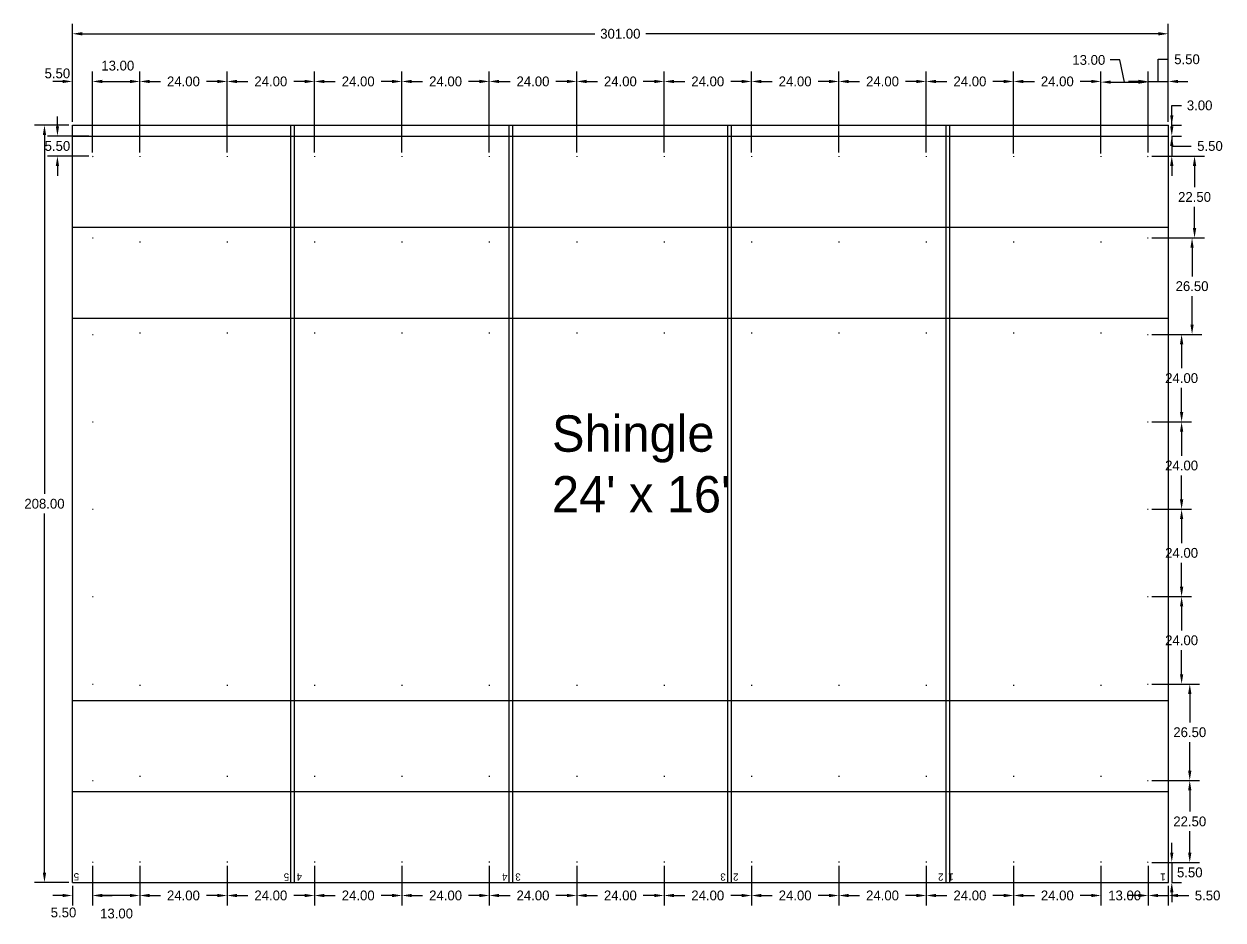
# Model space of a CAD drawing. Header units: millimetres. Extents: x 0 to 3072, y 0 to 988.
# Drawn here: x 181.2 to 510.5, y 741.5 to 987.6 of the extents above; entities that cross this region are included whole.
import ezdxf

# ---------------------------------------------------------------- set-up
doc = ezdxf.new("R2010")
doc.units = ezdxf.units.MM
for name, color, linetype in [('CUTME', 1, 'Continuous'), ('dim', 7, 'Continuous'), ('PEN1', 5, 'Continuous'), ('PEN2', 95, 'Continuous'), ('PENME', 3, 'Continuous'), ('TEXT', 7, 'Continuous')]:
    doc.layers.add(name, color=color, linetype=linetype)
doc.dimstyles.get("Standard").update_dxf_attribs({"dimtxt": 0.18, "dimasz": 0.18, "dimexe": 0.18, "dimexo": 0.0625, "dimgap": 0.09, "dimtad": 0, "dimtih": 1, "dimtoh": 1, "dimdec": 4, "dimzin": 0, "dimdsep": 46, "dimtxsty": 'Standard', "dimcen": 0.09, "dimadec": 0, "dimazin": 0, "dimtfac": 1, "dimtdec": 4, "dimtofl": 0, "dimtmove": 0, "dimatfit": 3, "dimfxl": 0, "dimtolj": 1, "dimtzin": 0, "dimarcsym": 0})

# ---------------------------------------------------------------- blocks, each defined once
blk = doc.blocks.new('*D664')
at = {"layer": 'Defpoints', "color": 0}
for p in [(194.51, 959.82), (186.85, 751.82), (194.51, 751.82)]:
    blk.add_point(p, dxfattribs=at)
at = {"layer": 'dim', "color": 0, "lineweight": -2}
for p, q in [((193.58, 959.82), (184.15, 959.82)), ((186.85, 957.12), (186.85, 858.52)), ((186.85, 754.52), (186.85, 853.12)), ((193.58, 751.82), (184.15, 751.82))]:
    blk.add_line(p, q, dxfattribs=at)
at = {"layer": 'dim', "color": 0}
for points in [[(186.4, 957.12), (187.3, 957.12), (186.85, 959.82)], [(186.4, 754.52), (187.3, 754.52), (186.85, 751.82)]]:
    blk.add_solid(points, dxfattribs=at)
at = {"layer": 'dim', "color": 0, "insert": (186.85, 855.82), "char_height": 2.7, "attachment_point": 5}
blk.add_mtext('\\A1;208.00', dxfattribs=at)
blk = doc.blocks.new('*D665')
at = {"layer": 'Defpoints', "color": 0}
for p in [(200.01, 757.32), (194.51, 751.82), (194.51, 748.24)]:
    blk.add_point(p, dxfattribs=at)
at = {"layer": 'dim', "color": 0, "lineweight": -2}
for p, q in [((200.01, 756.38), (200.01, 745.54)), ((194.51, 750.88), (194.51, 745.54)), ((191.81, 748.24), (189.11, 748.24)), ((202.71, 748.24), (205.41, 748.24))]:
    blk.add_line(p, q, dxfattribs=at)
at = {"layer": 'dim', "color": 0}
for points in [[(191.81, 748.69), (191.81, 747.79), (194.51, 748.24)], [(202.71, 748.69), (202.71, 747.79), (200.01, 748.24)]]:
    blk.add_solid(points, dxfattribs=at)
at = {"layer": 'dim', "color": 0, "insert": (192.08, 743.57), "char_height": 2.7, "attachment_point": 5}
blk.add_mtext('\\A1;5.50', dxfattribs=at)
blk = doc.blocks.new('*D666')
at = {"layer": 'Defpoints', "color": 0}
for p in [(200.01, 757.32), (213.02, 757.32), (200.01, 748.24)]:
    blk.add_point(p, dxfattribs=at)
at = {"layer": 'dim', "color": 0, "lineweight": -2}
for p, q in [((200.01, 756.38), (200.01, 745.54)), ((213.02, 756.38), (213.02, 745.54)), ((210.32, 748.24), (202.71, 748.24))]:
    blk.add_line(p, q, dxfattribs=at)
at = {"layer": 'dim', "color": 0}
for points in [[(202.71, 748.69), (202.71, 747.79), (200.01, 748.24)], [(210.32, 748.69), (210.32, 747.79), (213.02, 748.24)]]:
    blk.add_solid(points, dxfattribs=at)
at = {"layer": 'dim', "color": 0, "insert": (206.65, 743.28), "char_height": 2.7, "attachment_point": 5}
blk.add_mtext('\\A1;13.00', dxfattribs=at)
blk = doc.blocks.new('*D667')
at = {"layer": 'Defpoints', "color": 0}
for p in [(213.02, 757.32), (237.02, 757.32), (213.02, 748.24)]:
    blk.add_point(p, dxfattribs=at)
at = {"layer": 'dim', "color": 0, "lineweight": -2}
for p, q in [((213.02, 756.38), (213.02, 745.54)), ((237.02, 756.38), (237.02, 745.54)), ((215.72, 748.24), (218.72, 748.24)), ((234.32, 748.24), (231.32, 748.24))]:
    blk.add_line(p, q, dxfattribs=at)
at = {"layer": 'dim', "color": 0}
for points in [[(215.72, 748.69), (215.72, 747.79), (213.02, 748.24)], [(234.32, 748.69), (234.32, 747.79), (237.02, 748.24)]]:
    blk.add_solid(points, dxfattribs=at)
at = {"layer": 'dim', "color": 0, "insert": (225.02, 748.24), "char_height": 2.7, "attachment_point": 5}
blk.add_mtext('\\A1;24.00', dxfattribs=at)
blk = doc.blocks.new('*D668')
at = {"layer": 'Defpoints', "color": 0}
for p in [(237.02, 757.32), (261.02, 757.32), (237.02, 748.24)]:
    blk.add_point(p, dxfattribs=at)
at = {"layer": 'dim', "color": 0, "lineweight": -2}
for p, q in [((237.02, 756.38), (237.02, 745.54)), ((261.02, 756.38), (261.02, 745.54)), ((239.72, 748.24), (242.72, 748.24)), ((258.32, 748.24), (255.32, 748.24))]:
    blk.add_line(p, q, dxfattribs=at)
at = {"layer": 'dim', "color": 0}
for points in [[(239.72, 748.69), (239.72, 747.79), (237.02, 748.24)], [(258.32, 748.69), (258.32, 747.79), (261.02, 748.24)]]:
    blk.add_solid(points, dxfattribs=at)
at = {"layer": 'dim', "color": 0, "insert": (249.02, 748.24), "char_height": 2.7, "attachment_point": 5}
blk.add_mtext('\\A1;24.00', dxfattribs=at)
blk = doc.blocks.new('*D669')
at = {"layer": 'Defpoints', "color": 0}
for p in [(261.02, 757.32), (285.02, 757.32), (261.02, 748.24)]:
    blk.add_point(p, dxfattribs=at)
at = {"layer": 'dim', "color": 0, "lineweight": -2}
for p, q in [((261.02, 756.38), (261.02, 745.54)), ((285.02, 756.38), (285.02, 745.54)), ((263.72, 748.24), (266.72, 748.24)), ((282.32, 748.24), (279.32, 748.24))]:
    blk.add_line(p, q, dxfattribs=at)
at = {"layer": 'dim', "color": 0}
for points in [[(263.72, 748.69), (263.72, 747.79), (261.02, 748.24)], [(282.32, 748.69), (282.32, 747.79), (285.02, 748.24)]]:
    blk.add_solid(points, dxfattribs=at)
at = {"layer": 'dim', "color": 0, "insert": (273.02, 748.24), "char_height": 2.7, "attachment_point": 5}
blk.add_mtext('\\A1;24.00', dxfattribs=at)
blk = doc.blocks.new('*D670')
at = {"layer": 'Defpoints', "color": 0}
for p in [(285.02, 757.32), (309.02, 757.32), (285.02, 748.24)]:
    blk.add_point(p, dxfattribs=at)
at = {"layer": 'dim', "color": 0, "lineweight": -2}
for p, q in [((285.02, 756.38), (285.02, 745.54)), ((309.02, 756.38), (309.02, 745.54)), ((287.72, 748.24), (290.72, 748.24)), ((306.32, 748.24), (303.32, 748.24))]:
    blk.add_line(p, q, dxfattribs=at)
at = {"layer": 'dim', "color": 0}
for points in [[(287.72, 748.69), (287.72, 747.79), (285.02, 748.24)], [(306.32, 748.69), (306.32, 747.79), (309.02, 748.24)]]:
    blk.add_solid(points, dxfattribs=at)
at = {"layer": 'dim', "color": 0, "insert": (297.02, 748.24), "char_height": 2.7, "attachment_point": 5}
blk.add_mtext('\\A1;24.00', dxfattribs=at)
blk = doc.blocks.new('*D671')
at = {"layer": 'Defpoints', "color": 0}
for p in [(309.02, 757.32), (333.02, 757.32), (309.02, 748.24)]:
    blk.add_point(p, dxfattribs=at)
at = {"layer": 'dim', "color": 0, "lineweight": -2}
for p, q in [((309.02, 756.38), (309.02, 745.54)), ((333.02, 756.38), (333.02, 745.54)), ((311.72, 748.24), (314.72, 748.24)), ((330.32, 748.24), (327.32, 748.24))]:
    blk.add_line(p, q, dxfattribs=at)
at = {"layer": 'dim', "color": 0}
for points in [[(311.72, 748.69), (311.72, 747.79), (309.02, 748.24)], [(330.32, 748.69), (330.32, 747.79), (333.02, 748.24)]]:
    blk.add_solid(points, dxfattribs=at)
at = {"layer": 'dim', "color": 0, "insert": (321.02, 748.24), "char_height": 2.7, "attachment_point": 5}
blk.add_mtext('\\A1;24.00', dxfattribs=at)
blk = doc.blocks.new('*D672')
at = {"layer": 'Defpoints', "color": 0}
for p in [(333.02, 757.32), (357.02, 757.32), (333.02, 748.24)]:
    blk.add_point(p, dxfattribs=at)
at = {"layer": 'dim', "color": 0, "lineweight": -2}
for p, q in [((333.02, 756.38), (333.02, 745.54)), ((357.02, 756.38), (357.02, 745.54)), ((335.72, 748.24), (338.72, 748.24)), ((354.32, 748.24), (351.32, 748.24))]:
    blk.add_line(p, q, dxfattribs=at)
at = {"layer": 'dim', "color": 0}
for points in [[(335.72, 748.69), (335.72, 747.79), (333.02, 748.24)], [(354.32, 748.69), (354.32, 747.79), (357.02, 748.24)]]:
    blk.add_solid(points, dxfattribs=at)
at = {"layer": 'dim', "color": 0, "insert": (345.02, 748.24), "char_height": 2.7, "attachment_point": 5}
blk.add_mtext('\\A1;24.00', dxfattribs=at)
blk = doc.blocks.new('*D673')
at = {"layer": 'Defpoints', "color": 0}
for p in [(357.02, 757.32), (381.02, 757.32), (357.02, 748.24)]:
    blk.add_point(p, dxfattribs=at)
at = {"layer": 'dim', "color": 0, "lineweight": -2}
for p, q in [((357.02, 756.38), (357.02, 745.54)), ((381.02, 756.38), (381.02, 745.54)), ((359.72, 748.24), (362.72, 748.24)), ((378.32, 748.24), (375.32, 748.24))]:
    blk.add_line(p, q, dxfattribs=at)
at = {"layer": 'dim', "color": 0}
for points in [[(359.72, 748.69), (359.72, 747.79), (357.02, 748.24)], [(378.32, 748.69), (378.32, 747.79), (381.02, 748.24)]]:
    blk.add_solid(points, dxfattribs=at)
at = {"layer": 'dim', "color": 0, "insert": (369.02, 748.24), "char_height": 2.7, "attachment_point": 5}
blk.add_mtext('\\A1;24.00', dxfattribs=at)
blk = doc.blocks.new('*D674')
at = {"layer": 'Defpoints', "color": 0}
for p in [(381.02, 757.32), (405.02, 757.32), (381.02, 748.24)]:
    blk.add_point(p, dxfattribs=at)
at = {"layer": 'dim', "color": 0, "lineweight": -2}
for p, q in [((381.02, 756.38), (381.02, 745.54)), ((405.02, 756.38), (405.02, 745.54)), ((383.72, 748.24), (386.72, 748.24)), ((402.32, 748.24), (399.32, 748.24))]:
    blk.add_line(p, q, dxfattribs=at)
at = {"layer": 'dim', "color": 0}
for points in [[(383.72, 748.69), (383.72, 747.79), (381.02, 748.24)], [(402.32, 748.69), (402.32, 747.79), (405.02, 748.24)]]:
    blk.add_solid(points, dxfattribs=at)
at = {"layer": 'dim', "color": 0, "insert": (393.02, 748.24), "char_height": 2.7, "attachment_point": 5}
blk.add_mtext('\\A1;24.00', dxfattribs=at)
blk = doc.blocks.new('*D675')
at = {"layer": 'Defpoints', "color": 0}
for p in [(405.02, 757.32), (429.02, 757.32), (405.02, 748.24)]:
    blk.add_point(p, dxfattribs=at)
at = {"layer": 'dim', "color": 0, "lineweight": -2}
for p, q in [((405.02, 756.38), (405.02, 745.54)), ((429.02, 756.38), (429.02, 745.54)), ((407.72, 748.24), (410.72, 748.24)), ((426.32, 748.24), (423.32, 748.24))]:
    blk.add_line(p, q, dxfattribs=at)
at = {"layer": 'dim', "color": 0}
for points in [[(407.72, 748.69), (407.72, 747.79), (405.02, 748.24)], [(426.32, 748.69), (426.32, 747.79), (429.02, 748.24)]]:
    blk.add_solid(points, dxfattribs=at)
at = {"layer": 'dim', "color": 0, "insert": (417.02, 748.24), "char_height": 2.7, "attachment_point": 5}
blk.add_mtext('\\A1;24.00', dxfattribs=at)
blk = doc.blocks.new('*D676')
at = {"layer": 'Defpoints', "color": 0}
for p in [(429.02, 757.32), (453.02, 757.32), (429.02, 748.24)]:
    blk.add_point(p, dxfattribs=at)
at = {"layer": 'dim', "color": 0, "lineweight": -2}
for p, q in [((429.02, 756.38), (429.02, 745.54)), ((453.02, 756.38), (453.02, 745.54)), ((431.72, 748.24), (434.72, 748.24)), ((450.32, 748.24), (447.32, 748.24))]:
    blk.add_line(p, q, dxfattribs=at)
at = {"layer": 'dim', "color": 0}
for points in [[(431.72, 748.69), (431.72, 747.79), (429.02, 748.24)], [(450.32, 748.69), (450.32, 747.79), (453.02, 748.24)]]:
    blk.add_solid(points, dxfattribs=at)
at = {"layer": 'dim', "color": 0, "insert": (441.02, 748.24), "char_height": 2.7, "attachment_point": 5}
blk.add_mtext('\\A1;24.00', dxfattribs=at)
blk = doc.blocks.new('*D677')
at = {"layer": 'Defpoints', "color": 0}
for p in [(453.02, 757.32), (477.02, 757.32), (453.02, 748.24)]:
    blk.add_point(p, dxfattribs=at)
at = {"layer": 'dim', "color": 0, "lineweight": -2}
for p, q in [((453.02, 756.38), (453.02, 745.54)), ((477.02, 756.38), (477.02, 745.54)), ((455.72, 748.24), (458.72, 748.24)), ((474.32, 748.24), (471.32, 748.24))]:
    blk.add_line(p, q, dxfattribs=at)
at = {"layer": 'dim', "color": 0}
for points in [[(455.72, 748.69), (455.72, 747.79), (453.02, 748.24)], [(474.32, 748.69), (474.32, 747.79), (477.02, 748.24)]]:
    blk.add_solid(points, dxfattribs=at)
at = {"layer": 'dim', "color": 0, "insert": (465.02, 748.24), "char_height": 2.7, "attachment_point": 5}
blk.add_mtext('\\A1;24.00', dxfattribs=at)
blk = doc.blocks.new('*D678')
at = {"layer": 'Defpoints', "color": 0}
for p in [(477.02, 757.32), (490.01, 757.32), (477.02, 748.24)]:
    blk.add_point(p, dxfattribs=at)
at = {"layer": 'dim', "color": 0, "lineweight": -2}
for p, q in [((477.02, 756.38), (477.02, 745.54)), ((490.01, 756.38), (490.01, 745.54)), ((474.32, 748.24), (471.62, 748.24)), ((492.71, 748.24), (495.41, 748.24))]:
    blk.add_line(p, q, dxfattribs=at)
at = {"layer": 'dim', "color": 0}
for points in [[(474.32, 748.69), (474.32, 747.79), (477.02, 748.24)], [(492.71, 748.69), (492.71, 747.79), (490.01, 748.24)]]:
    blk.add_solid(points, dxfattribs=at)
at = {"layer": 'dim', "color": 0, "insert": (483.52, 748.24), "char_height": 2.7, "attachment_point": 5}
blk.add_mtext('\\A1;13.00', dxfattribs=at)
blk = doc.blocks.new('*D661')
at = {"layer": 'Defpoints', "color": 0}
for p in [(490.01, 757.32), (495.51, 751.82), (490.01, 748.24)]:
    blk.add_point(p, dxfattribs=at)
at = {"layer": 'dim', "color": 0, "lineweight": -2}
for p, q in [((490.01, 756.38), (490.01, 745.54)), ((495.51, 750.88), (495.51, 745.54)), ((487.31, 748.24), (484.61, 748.24)), ((498.21, 748.24), (501.12, 748.24))]:
    blk.add_line(p, q, dxfattribs=at)
at = {"layer": 'dim', "color": 0}
for points in [[(487.31, 748.69), (487.31, 747.79), (490.01, 748.24)], [(498.21, 748.69), (498.21, 747.79), (495.51, 748.24)]]:
    blk.add_solid(points, dxfattribs=at)
at = {"layer": 'dim', "color": 0, "insert": (506.3, 748.24), "char_height": 2.7, "attachment_point": 5}
blk.add_mtext('\\A1;5.50', dxfattribs=at)
blk = doc.blocks.new('*D679')
at = {"layer": 'Defpoints', "color": 0}
for p in [(490.01, 757.32), (495.51, 751.82), (496.46, 751.82)]:
    blk.add_point(p, dxfattribs=at)
at = {"layer": 'dim', "color": 0, "lineweight": -2}
for p, q in [((496.46, 760.02), (496.46, 762.72)), ((490.95, 757.32), (499.16, 757.32)), ((496.46, 757.32), (496.46, 751.82)), ((496.45, 751.82), (499.16, 751.82)), ((496.46, 749.12), (496.46, 746.42))]:
    blk.add_line(p, q, dxfattribs=at)
at = {"layer": 'dim', "color": 0}
for points in [[(496.01, 760.02), (496.91, 760.02), (496.46, 757.32)], [(496.01, 749.12), (496.91, 749.12), (496.46, 751.82)]]:
    blk.add_solid(points, dxfattribs=at)
at = {"layer": 'dim', "color": 0, "insert": (501.4, 754.57), "char_height": 2.7, "attachment_point": 5}
blk.add_mtext('\\A1;5.50', dxfattribs=at)
blk = doc.blocks.new('*D680')
at = {"layer": 'Defpoints', "color": 0}
for p in [(490.01, 779.82), (490.01, 757.32), (501.4, 757.32)]:
    blk.add_point(p, dxfattribs=at)
at = {"layer": 'dim', "color": 0, "lineweight": -2}
for p, q in [((490.95, 779.82), (504.1, 779.82)), ((501.4, 777.12), (501.4, 771.27)), ((501.4, 760.02), (501.4, 765.87)), ((490.95, 757.32), (504.1, 757.32))]:
    blk.add_line(p, q, dxfattribs=at)
at = {"layer": 'dim', "color": 0}
for points in [[(500.95, 777.12), (501.85, 777.12), (501.4, 779.82)], [(500.95, 760.02), (501.85, 760.02), (501.4, 757.32)]]:
    blk.add_solid(points, dxfattribs=at)
at = {"layer": 'dim', "color": 0, "insert": (501.4, 768.57), "char_height": 2.7, "attachment_point": 5}
blk.add_mtext('\\A1;22.50', dxfattribs=at)
blk = doc.blocks.new('*D681')
at = {"layer": 'Defpoints', "color": 0}
for p in [(490.01, 806.32), (490.01, 779.82), (501.4, 779.82)]:
    blk.add_point(p, dxfattribs=at)
at = {"layer": 'dim', "color": 0, "lineweight": -2}
for p, q in [((490.95, 806.32), (504.1, 806.32)), ((501.4, 803.62), (501.4, 795.77)), ((501.4, 782.52), (501.4, 790.37)), ((490.95, 779.82), (504.1, 779.82))]:
    blk.add_line(p, q, dxfattribs=at)
at = {"layer": 'dim', "color": 0}
for points in [[(500.95, 803.62), (501.85, 803.62), (501.4, 806.32)], [(500.95, 782.52), (501.85, 782.52), (501.4, 779.82)]]:
    blk.add_solid(points, dxfattribs=at)
at = {"layer": 'dim', "color": 0, "insert": (501.4, 793.07), "char_height": 2.7, "attachment_point": 5}
blk.add_mtext('\\A1;26.50', dxfattribs=at)
blk = doc.blocks.new('*D682')
at = {"layer": 'Defpoints', "color": 0}
for p in [(490.01, 830.32), (490.01, 806.32), (499.16, 806.32)]:
    blk.add_point(p, dxfattribs=at)
at = {"layer": 'dim', "color": 0, "lineweight": -2}
for p, q in [((490.95, 830.32), (501.86, 830.32)), ((499.16, 827.62), (499.16, 821.02)), ((499.16, 809.02), (499.16, 815.62)), ((490.95, 806.32), (501.86, 806.32))]:
    blk.add_line(p, q, dxfattribs=at)
at = {"layer": 'dim', "color": 0}
for points in [[(498.71, 827.62), (499.61, 827.62), (499.16, 830.32)], [(498.71, 809.02), (499.61, 809.02), (499.16, 806.32)]]:
    blk.add_solid(points, dxfattribs=at)
at = {"layer": 'dim', "color": 0, "insert": (499.16, 818.32), "char_height": 2.7, "attachment_point": 5}
blk.add_mtext('\\A1;24.00', dxfattribs=at)
blk = doc.blocks.new('*D683')
at = {"layer": 'Defpoints', "color": 0}
for p in [(490.01, 854.32), (490.01, 830.32), (499.16, 830.32)]:
    blk.add_point(p, dxfattribs=at)
at = {"layer": 'dim', "color": 0, "lineweight": -2}
for p, q in [((490.95, 854.32), (501.86, 854.32)), ((499.16, 851.62), (499.16, 845.02)), ((499.16, 833.02), (499.16, 839.62)), ((490.95, 830.32), (501.86, 830.32))]:
    blk.add_line(p, q, dxfattribs=at)
at = {"layer": 'dim', "color": 0}
for points in [[(498.71, 851.62), (499.61, 851.62), (499.16, 854.32)], [(498.71, 833.02), (499.61, 833.02), (499.16, 830.32)]]:
    blk.add_solid(points, dxfattribs=at)
at = {"layer": 'dim', "color": 0, "insert": (499.16, 842.32), "char_height": 2.7, "attachment_point": 5}
blk.add_mtext('\\A1;24.00', dxfattribs=at)
blk = doc.blocks.new('*D684')
at = {"layer": 'Defpoints', "color": 0}
for p in [(490.01, 878.32), (490.01, 854.32), (499.16, 854.32)]:
    blk.add_point(p, dxfattribs=at)
at = {"layer": 'dim', "color": 0, "lineweight": -2}
for p, q in [((490.95, 878.32), (501.86, 878.32)), ((499.16, 875.62), (499.16, 869.02)), ((499.16, 857.02), (499.16, 863.62)), ((490.95, 854.32), (501.86, 854.32))]:
    blk.add_line(p, q, dxfattribs=at)
at = {"layer": 'dim', "color": 0}
for points in [[(498.71, 875.62), (499.61, 875.62), (499.16, 878.32)], [(498.71, 857.02), (499.61, 857.02), (499.16, 854.32)]]:
    blk.add_solid(points, dxfattribs=at)
at = {"layer": 'dim', "color": 0, "insert": (499.16, 866.32), "char_height": 2.7, "attachment_point": 5}
blk.add_mtext('\\A1;24.00', dxfattribs=at)
blk = doc.blocks.new('*D685')
at = {"layer": 'Defpoints', "color": 0}
for p in [(490.01, 902.32), (490.01, 878.32), (499.16, 878.32)]:
    blk.add_point(p, dxfattribs=at)
at = {"layer": 'dim', "color": 0, "lineweight": -2}
for p, q in [((490.95, 902.32), (501.86, 902.32)), ((499.16, 899.62), (499.16, 893.02)), ((499.16, 881.02), (499.16, 887.62)), ((490.95, 878.32), (501.86, 878.32))]:
    blk.add_line(p, q, dxfattribs=at)
at = {"layer": 'dim', "color": 0}
for points in [[(498.71, 899.62), (499.61, 899.62), (499.16, 902.32)], [(498.71, 881.02), (499.61, 881.02), (499.16, 878.32)]]:
    blk.add_solid(points, dxfattribs=at)
at = {"layer": 'dim', "color": 0, "insert": (499.16, 890.32), "char_height": 2.7, "attachment_point": 5}
blk.add_mtext('\\A1;24.00', dxfattribs=at)
blk = doc.blocks.new('*D686')
at = {"layer": 'Defpoints', "color": 0}
for p in [(490.01, 928.82), (490.01, 902.32), (502.03, 902.32)]:
    blk.add_point(p, dxfattribs=at)
at = {"layer": 'dim', "color": 0, "lineweight": -2}
for p, q in [((490.95, 928.82), (504.73, 928.82)), ((502.03, 926.12), (502.03, 918.27)), ((502.03, 905.02), (502.03, 912.87)), ((490.95, 902.32), (504.73, 902.32))]:
    blk.add_line(p, q, dxfattribs=at)
at = {"layer": 'dim', "color": 0}
for points in [[(501.58, 926.12), (502.48, 926.12), (502.03, 928.82)], [(501.58, 905.02), (502.48, 905.02), (502.03, 902.32)]]:
    blk.add_solid(points, dxfattribs=at)
at = {"layer": 'dim', "color": 0, "insert": (502.03, 915.57), "char_height": 2.7, "attachment_point": 5}
blk.add_mtext('\\A1;26.50', dxfattribs=at)
blk = doc.blocks.new('*D687')
at = {"layer": 'Defpoints', "color": 0}
for p in [(490.01, 951.32), (490.01, 928.82), (502.71, 928.82)]:
    blk.add_point(p, dxfattribs=at)
at = {"layer": 'dim', "color": 0, "lineweight": -2}
for p, q in [((490.95, 951.32), (505.41, 951.32)), ((502.71, 948.62), (502.71, 942.77)), ((502.71, 931.52), (502.71, 937.37)), ((490.95, 928.82), (505.41, 928.82))]:
    blk.add_line(p, q, dxfattribs=at)
at = {"layer": 'dim', "color": 0}
for points in [[(502.26, 948.62), (503.16, 948.62), (502.71, 951.32)], [(502.26, 931.52), (503.16, 931.52), (502.71, 928.82)]]:
    blk.add_solid(points, dxfattribs=at)
at = {"layer": 'dim', "color": 0, "insert": (502.71, 940.07), "char_height": 2.7, "attachment_point": 5}
blk.add_mtext('\\A1;22.50', dxfattribs=at)
blk = doc.blocks.new('*D662')
at = {"layer": 'Defpoints', "color": 0}
for p in [(495.51, 956.82), (490.01, 951.32), (496.46, 951.32)]:
    blk.add_point(p, dxfattribs=at)
at = {"layer": 'dim', "color": 0, "lineweight": -2}
for p, q in [((496.46, 959.52), (496.46, 962.22)), ((496.45, 956.82), (499.16, 956.82)), ((496.46, 956.82), (496.46, 951.32)), ((496.46, 954.07), (499.08, 954.07)), ((499.08, 954.07), (501.78, 954.07)), ((490.95, 951.32), (499.16, 951.32)), ((496.46, 948.62), (496.46, 945.92))]:
    blk.add_line(p, q, dxfattribs=at)
at = {"layer": 'dim', "color": 0}
for points in [[(496.01, 959.52), (496.91, 959.52), (496.46, 956.82)], [(496.01, 948.62), (496.91, 948.62), (496.46, 951.32)]]:
    blk.add_solid(points, dxfattribs=at)
at = {"layer": 'dim', "color": 0, "insert": (506.95, 954.07), "char_height": 2.7, "attachment_point": 5}
blk.add_mtext('\\A1;5.50', dxfattribs=at)
blk = doc.blocks.new('*D688')
at = {"layer": 'Defpoints', "color": 0}
for p in [(495.51, 959.82), (495.51, 956.82), (496.46, 956.82)]:
    blk.add_point(p, dxfattribs=at)
at = {"layer": 'dim', "color": 0, "lineweight": -2}
for p, q in [((496.46, 962.52), (496.46, 965.22)), ((496.46, 965.22), (499.16, 965.22)), ((496.45, 959.82), (499.16, 959.82)), ((496.45, 956.82), (499.16, 956.82)), ((496.46, 954.12), (496.46, 951.42))]:
    blk.add_line(p, q, dxfattribs=at)
at = {"layer": 'dim', "color": 0}
for points in [[(496.01, 962.52), (496.91, 962.52), (496.46, 959.82)], [(496.01, 954.12), (496.91, 954.12), (496.46, 956.82)]]:
    blk.add_solid(points, dxfattribs=at)
at = {"layer": 'dim', "color": 0, "insert": (504.11, 965.22), "char_height": 2.7, "attachment_point": 5}
blk.add_mtext('\\A1;3.00', dxfattribs=at)
blk = doc.blocks.new('*D689')
at = {"layer": 'Defpoints', "color": 0}
for p in [(490.01, 971.62), (477.02, 951.07), (490.01, 951.32)]:
    blk.add_point(p, dxfattribs=at)
at = {"layer": 'dim', "color": 0, "lineweight": -2}
for p, q in [((482.22, 977.7), (479.52, 977.7)), ((483.52, 971.62), (482.22, 977.7)), ((477.02, 952), (477.02, 974.32)), ((479.72, 971.62), (487.31, 971.62)), ((490.01, 952.25), (490.01, 974.32))]:
    blk.add_line(p, q, dxfattribs=at)
at = {"layer": 'dim', "color": 0}
for points in [[(479.72, 972.07), (479.72, 971.17), (477.02, 971.62)], [(487.31, 972.07), (487.31, 971.17), (490.01, 971.62)]]:
    blk.add_solid(points, dxfattribs=at)
at = {"layer": 'dim', "color": 0, "insert": (473.67, 977.7), "char_height": 2.7, "attachment_point": 5}
blk.add_mtext('\\A1;13.00', dxfattribs=at)
blk = doc.blocks.new('*D690')
at = {"layer": 'Defpoints', "color": 0}
for p in [(477.02, 971.8), (453.02, 951.07), (477.02, 951.07)]:
    blk.add_point(p, dxfattribs=at)
at = {"layer": 'dim', "color": 0, "lineweight": -2}
for p, q in [((453.02, 952), (453.02, 974.5)), ((455.72, 971.8), (458.72, 971.8)), ((474.32, 971.8), (471.32, 971.8)), ((477.02, 952), (477.02, 974.5))]:
    blk.add_line(p, q, dxfattribs=at)
at = {"layer": 'dim', "color": 0}
for points in [[(455.72, 972.25), (455.72, 971.35), (453.02, 971.8)], [(474.32, 972.25), (474.32, 971.35), (477.02, 971.8)]]:
    blk.add_solid(points, dxfattribs=at)
at = {"layer": 'dim', "color": 0, "insert": (465.02, 971.8), "char_height": 2.7, "attachment_point": 5}
blk.add_mtext('\\A1;24.00', dxfattribs=at)
blk = doc.blocks.new('*D691')
at = {"layer": 'Defpoints', "color": 0}
for p in [(453.02, 971.8), (429.02, 951.32), (453.02, 951.07)]:
    blk.add_point(p, dxfattribs=at)
at = {"layer": 'dim', "color": 0, "lineweight": -2}
for p, q in [((429.02, 952.25), (429.02, 974.5)), ((431.72, 971.8), (434.72, 971.8)), ((450.32, 971.8), (447.32, 971.8)), ((453.02, 952), (453.02, 974.5))]:
    blk.add_line(p, q, dxfattribs=at)
at = {"layer": 'dim', "color": 0}
for points in [[(431.72, 972.25), (431.72, 971.35), (429.02, 971.8)], [(450.32, 972.25), (450.32, 971.35), (453.02, 971.8)]]:
    blk.add_solid(points, dxfattribs=at)
at = {"layer": 'dim', "color": 0, "insert": (441.02, 971.8), "char_height": 2.7, "attachment_point": 5}
blk.add_mtext('\\A1;24.00', dxfattribs=at)
blk = doc.blocks.new('*D692')
at = {"layer": 'Defpoints', "color": 0}
for p in [(429.02, 971.8), (405.02, 951.32), (429.02, 951.32)]:
    blk.add_point(p, dxfattribs=at)
at = {"layer": 'dim', "color": 0, "lineweight": -2}
for p, q in [((405.02, 952.25), (405.02, 974.5)), ((407.72, 971.8), (410.72, 971.8)), ((426.32, 971.8), (423.32, 971.8)), ((429.02, 952.25), (429.02, 974.5))]:
    blk.add_line(p, q, dxfattribs=at)
at = {"layer": 'dim', "color": 0}
for points in [[(407.72, 972.25), (407.72, 971.35), (405.02, 971.8)], [(426.32, 972.25), (426.32, 971.35), (429.02, 971.8)]]:
    blk.add_solid(points, dxfattribs=at)
at = {"layer": 'dim', "color": 0, "insert": (417.02, 971.8), "char_height": 2.7, "attachment_point": 5}
blk.add_mtext('\\A1;24.00', dxfattribs=at)
blk = doc.blocks.new('*D693')
at = {"layer": 'Defpoints', "color": 0}
for p in [(405.02, 971.8), (381.02, 951.32), (405.02, 951.32)]:
    blk.add_point(p, dxfattribs=at)
at = {"layer": 'dim', "color": 0, "lineweight": -2}
for p, q in [((381.02, 952.25), (381.02, 974.5)), ((383.72, 971.8), (386.72, 971.8)), ((402.32, 971.8), (399.32, 971.8)), ((405.02, 952.25), (405.02, 974.5))]:
    blk.add_line(p, q, dxfattribs=at)
at = {"layer": 'dim', "color": 0}
for points in [[(383.72, 972.25), (383.72, 971.35), (381.02, 971.8)], [(402.32, 972.25), (402.32, 971.35), (405.02, 971.8)]]:
    blk.add_solid(points, dxfattribs=at)
at = {"layer": 'dim', "color": 0, "insert": (393.02, 971.8), "char_height": 2.7, "attachment_point": 5}
blk.add_mtext('\\A1;24.00', dxfattribs=at)
blk = doc.blocks.new('*D694')
at = {"layer": 'Defpoints', "color": 0}
for p in [(381.02, 971.8), (357.02, 951.32), (381.02, 951.32)]:
    blk.add_point(p, dxfattribs=at)
at = {"layer": 'dim', "color": 0, "lineweight": -2}
for p, q in [((357.02, 952.25), (357.02, 974.5)), ((359.72, 971.8), (362.72, 971.8)), ((378.32, 971.8), (375.32, 971.8)), ((381.02, 952.25), (381.02, 974.5))]:
    blk.add_line(p, q, dxfattribs=at)
at = {"layer": 'dim', "color": 0}
for points in [[(359.72, 972.25), (359.72, 971.35), (357.02, 971.8)], [(378.32, 972.25), (378.32, 971.35), (381.02, 971.8)]]:
    blk.add_solid(points, dxfattribs=at)
at = {"layer": 'dim', "color": 0, "insert": (369.02, 971.8), "char_height": 2.7, "attachment_point": 5}
blk.add_mtext('\\A1;24.00', dxfattribs=at)
blk = doc.blocks.new('*D695')
at = {"layer": 'Defpoints', "color": 0}
for p in [(357.02, 971.8), (333.02, 951.32), (357.02, 951.32)]:
    blk.add_point(p, dxfattribs=at)
at = {"layer": 'dim', "color": 0, "lineweight": -2}
for p, q in [((333.02, 952.25), (333.02, 974.5)), ((335.72, 971.8), (338.72, 971.8)), ((354.32, 971.8), (351.32, 971.8)), ((357.02, 952.25), (357.02, 974.5))]:
    blk.add_line(p, q, dxfattribs=at)
at = {"layer": 'dim', "color": 0}
for points in [[(335.72, 972.25), (335.72, 971.35), (333.02, 971.8)], [(354.32, 972.25), (354.32, 971.35), (357.02, 971.8)]]:
    blk.add_solid(points, dxfattribs=at)
at = {"layer": 'dim', "color": 0, "insert": (345.02, 971.8), "char_height": 2.7, "attachment_point": 5}
blk.add_mtext('\\A1;24.00', dxfattribs=at)
blk = doc.blocks.new('*D696')
at = {"layer": 'Defpoints', "color": 0}
for p in [(333.02, 971.8), (309.02, 951.32), (333.02, 951.32)]:
    blk.add_point(p, dxfattribs=at)
at = {"layer": 'dim', "color": 0, "lineweight": -2}
for p, q in [((309.02, 952.25), (309.02, 974.5)), ((311.72, 971.8), (314.72, 971.8)), ((330.32, 971.8), (327.32, 971.8)), ((333.02, 952.25), (333.02, 974.5))]:
    blk.add_line(p, q, dxfattribs=at)
at = {"layer": 'dim', "color": 0}
for points in [[(311.72, 972.25), (311.72, 971.35), (309.02, 971.8)], [(330.32, 972.25), (330.32, 971.35), (333.02, 971.8)]]:
    blk.add_solid(points, dxfattribs=at)
at = {"layer": 'dim', "color": 0, "insert": (321.02, 971.8), "char_height": 2.7, "attachment_point": 5}
blk.add_mtext('\\A1;24.00', dxfattribs=at)
blk = doc.blocks.new('*D697')
at = {"layer": 'Defpoints', "color": 0}
for p in [(309.02, 971.8), (285.02, 951.32), (309.02, 951.32)]:
    blk.add_point(p, dxfattribs=at)
at = {"layer": 'dim', "color": 0, "lineweight": -2}
for p, q in [((285.02, 952.25), (285.02, 974.5)), ((287.72, 971.8), (290.72, 971.8)), ((306.32, 971.8), (303.32, 971.8)), ((309.02, 952.25), (309.02, 974.5))]:
    blk.add_line(p, q, dxfattribs=at)
at = {"layer": 'dim', "color": 0}
for points in [[(287.72, 972.25), (287.72, 971.35), (285.02, 971.8)], [(306.32, 972.25), (306.32, 971.35), (309.02, 971.8)]]:
    blk.add_solid(points, dxfattribs=at)
at = {"layer": 'dim', "color": 0, "insert": (297.02, 971.8), "char_height": 2.7, "attachment_point": 5}
blk.add_mtext('\\A1;24.00', dxfattribs=at)
blk = doc.blocks.new('*D698')
at = {"layer": 'Defpoints', "color": 0}
for p in [(285.02, 971.8), (261.02, 951.32), (285.02, 951.32)]:
    blk.add_point(p, dxfattribs=at)
at = {"layer": 'dim', "color": 0, "lineweight": -2}
for p, q in [((261.02, 952.25), (261.02, 974.5)), ((263.72, 971.8), (266.72, 971.8)), ((282.32, 971.8), (279.32, 971.8)), ((285.02, 952.25), (285.02, 974.5))]:
    blk.add_line(p, q, dxfattribs=at)
at = {"layer": 'dim', "color": 0}
for points in [[(263.72, 972.25), (263.72, 971.35), (261.02, 971.8)], [(282.32, 972.25), (282.32, 971.35), (285.02, 971.8)]]:
    blk.add_solid(points, dxfattribs=at)
at = {"layer": 'dim', "color": 0, "insert": (273.02, 971.8), "char_height": 2.7, "attachment_point": 5}
blk.add_mtext('\\A1;24.00', dxfattribs=at)
blk = doc.blocks.new('*D699')
at = {"layer": 'Defpoints', "color": 0}
for p in [(261.02, 971.8), (237.02, 951.32), (261.02, 951.32)]:
    blk.add_point(p, dxfattribs=at)
at = {"layer": 'dim', "color": 0, "lineweight": -2}
for p, q in [((237.02, 952.25), (237.02, 974.5)), ((239.72, 971.8), (242.72, 971.8)), ((258.32, 971.8), (255.32, 971.8)), ((261.02, 952.25), (261.02, 974.5))]:
    blk.add_line(p, q, dxfattribs=at)
at = {"layer": 'dim', "color": 0}
for points in [[(239.72, 972.25), (239.72, 971.35), (237.02, 971.8)], [(258.32, 972.25), (258.32, 971.35), (261.02, 971.8)]]:
    blk.add_solid(points, dxfattribs=at)
at = {"layer": 'dim', "color": 0, "insert": (249.02, 971.8), "char_height": 2.7, "attachment_point": 5}
blk.add_mtext('\\A1;24.00', dxfattribs=at)
blk = doc.blocks.new('*D700')
at = {"layer": 'Defpoints', "color": 0}
for p in [(237.02, 971.8), (213.02, 951.32), (237.02, 951.32)]:
    blk.add_point(p, dxfattribs=at)
at = {"layer": 'dim', "color": 0, "lineweight": -2}
for p, q in [((213.02, 952.25), (213.02, 974.5)), ((215.72, 971.8), (218.72, 971.8)), ((234.32, 971.8), (231.32, 971.8)), ((237.02, 952.25), (237.02, 974.5))]:
    blk.add_line(p, q, dxfattribs=at)
at = {"layer": 'dim', "color": 0}
for points in [[(215.72, 972.25), (215.72, 971.35), (213.02, 971.8)], [(234.32, 972.25), (234.32, 971.35), (237.02, 971.8)]]:
    blk.add_solid(points, dxfattribs=at)
at = {"layer": 'dim', "color": 0, "insert": (225.02, 971.8), "char_height": 2.7, "attachment_point": 5}
blk.add_mtext('\\A1;24.00', dxfattribs=at)
blk = doc.blocks.new('*D701')
at = {"layer": 'Defpoints', "color": 0}
for p in [(213.02, 971.8), (200.01, 951.31), (213.02, 951.32)]:
    blk.add_point(p, dxfattribs=at)
at = {"layer": 'dim', "color": 0, "lineweight": -2}
for p, q in [((200.01, 952.25), (200.01, 974.5)), ((202.71, 971.8), (210.32, 971.8)), ((213.02, 952.25), (213.02, 974.5))]:
    blk.add_line(p, q, dxfattribs=at)
at = {"layer": 'dim', "color": 0}
for points in [[(202.71, 972.25), (202.71, 971.35), (200.01, 971.8)], [(210.32, 972.25), (210.32, 971.35), (213.02, 971.8)]]:
    blk.add_solid(points, dxfattribs=at)
at = {"layer": 'dim', "color": 0, "insert": (206.99, 976.14), "char_height": 2.7, "attachment_point": 5}
blk.add_mtext('\\A1;13.00', dxfattribs=at)
blk = doc.blocks.new('*D702')
at = {"layer": 'Defpoints', "color": 0}
for p in [(495.51, 984.89), (194.51, 959.82), (495.51, 959.82)]:
    blk.add_point(p, dxfattribs=at)
at = {"layer": 'dim', "color": 0, "lineweight": -2}
for p, q in [((194.51, 960.75), (194.51, 987.59)), ((197.21, 984.89), (338.04, 984.89)), ((492.81, 984.89), (351.99, 984.89)), ((495.51, 960.75), (495.51, 987.59))]:
    blk.add_line(p, q, dxfattribs=at)
at = {"layer": 'dim', "color": 0}
for points in [[(197.21, 985.34), (197.21, 984.44), (194.51, 984.89)], [(492.81, 985.34), (492.81, 984.44), (495.51, 984.89)]]:
    blk.add_solid(points, dxfattribs=at)
at = {"layer": 'dim', "color": 0, "insert": (345.01, 984.89), "char_height": 2.7, "attachment_point": 5}
blk.add_mtext('\\A1;301.00', dxfattribs=at)
blk = doc.blocks.new('*D663')
at = {"layer": 'Defpoints', "color": 0}
for p in [(190.41, 956.82), (200.01, 956.82), (200.01, 951.31)]:
    blk.add_point(p, dxfattribs=at)
at = {"layer": 'dim', "color": 0, "lineweight": -2}
for p, q in [((190.41, 959.52), (190.41, 962.22)), ((199.08, 956.82), (187.71, 956.82)), ((199.08, 951.31), (187.71, 951.31)), ((190.41, 948.61), (190.41, 945.91))]:
    blk.add_line(p, q, dxfattribs=at)
at = {"layer": 'dim', "color": 0}
for points in [[(189.96, 959.52), (190.86, 959.52), (190.41, 956.82)], [(189.96, 948.61), (190.86, 948.61), (190.41, 951.31)]]:
    blk.add_solid(points, dxfattribs=at)
at = {"layer": 'dim', "color": 0, "insert": (190.41, 954.07), "char_height": 2.7, "attachment_point": 5}
blk.add_mtext('\\A1;5.50', dxfattribs=at)
blk = doc.blocks.new('*D703')
at = {"layer": 'Defpoints', "color": 0}
for p in [(194.51, 971.8), (194.51, 959.82), (200.01, 951.31)]:
    blk.add_point(p, dxfattribs=at)
at = {"layer": 'dim', "color": 0, "lineweight": -2}
for p, q in [((191.81, 971.8), (189.11, 971.8)), ((194.51, 960.75), (194.51, 974.5)), ((200.01, 952.25), (200.01, 974.5)), ((202.71, 971.8), (205.41, 971.8))]:
    blk.add_line(p, q, dxfattribs=at)
at = {"layer": 'dim', "color": 0}
for points in [[(191.81, 972.25), (191.81, 971.35), (194.51, 971.8)], [(202.71, 972.25), (202.71, 971.35), (200.01, 971.8)]]:
    blk.add_solid(points, dxfattribs=at)
at = {"layer": 'dim', "color": 0, "insert": (190.4, 974.01), "char_height": 2.7, "attachment_point": 5}
blk.add_mtext('\\A1;5.50', dxfattribs=at)
blk = doc.blocks.new('*D704')
at = {"layer": 'Defpoints', "color": 0}
for p in [(495.51, 971.8), (495.51, 960.75), (490.01, 951.32)]:
    blk.add_point(p, dxfattribs=at)
at = {"layer": 'dim', "color": 0, "lineweight": -2}
for p, q in [((492.76, 971.8), (492.76, 977.88)), ((492.76, 977.88), (495.46, 977.88)), ((487.31, 971.8), (484.61, 971.8)), ((490.01, 952.25), (490.01, 974.5)), ((490.01, 971.8), (495.51, 971.8)), ((495.51, 961.69), (495.51, 974.5)), ((498.21, 971.8), (500.91, 971.8))]:
    blk.add_line(p, q, dxfattribs=at)
at = {"layer": 'dim', "color": 0}
for points in [[(487.31, 972.25), (487.31, 971.35), (490.01, 971.8)], [(498.21, 972.25), (498.21, 971.35), (495.51, 971.8)]]:
    blk.add_solid(points, dxfattribs=at)
at = {"layer": 'dim', "color": 0, "insert": (500.64, 977.88), "char_height": 2.7, "attachment_point": 5}
blk.add_mtext('\\A1;5.50', dxfattribs=at)

msp = doc.modelspace()

# ---------------------------------------------------------------- linework, layer by layer
at = {"layer": 'CUTME', "ltscale": 22}
for p, q in [((194.514, 751.817), (194.514, 959.817)), ((194.514, 959.817), (255.514, 959.817)), ((254.514, 751.817), (254.514, 959.817)), ((254.514, 959.817), (315.514, 959.817)), ((255.514, 751.817), (255.514, 959.817)), ((314.514, 751.817), (314.514, 959.817)), ((314.514, 959.817), (375.514, 959.817)), ((315.514, 751.817), (315.514, 959.817)), ((374.514, 751.817), (374.514, 959.817)), ((374.514, 959.817), (435.514, 959.817)), ((375.514, 751.817), (375.514, 959.817)), ((434.514, 751.817), (434.514, 959.817)), ((434.514, 959.817), (495.514, 959.817)), ((435.514, 751.817), (435.514, 959.817)), ((495.514, 751.817), (495.514, 959.817)), ((194.514, 751.817), (255.514, 751.817)), ((254.514, 751.817), (315.514, 751.817)), ((314.514, 751.817), (375.514, 751.817)), ((374.514, 751.817), (435.514, 751.817)), ((434.514, 751.817), (495.514, 751.817))]:
    msp.add_line(p, q, dxfattribs=at)
at = {"layer": 'PEN1', "ltscale": 22}
for p, q in [((194.514, 956.817), (255.514, 956.817)), ((254.514, 956.817), (315.514, 956.817)), ((314.514, 956.817), (375.514, 956.817)), ((374.514, 956.817), (435.514, 956.817)), ((434.514, 956.817), (495.514, 956.817))]:
    msp.add_line(p, q, dxfattribs=at)
at = {"layer": 'PEN2', "ltscale": 22}
for p, q in [((194.514, 931.817), (255.514, 931.817)), ((254.514, 931.817), (315.514, 931.817)), ((314.514, 931.817), (375.514, 931.817)), ((374.514, 931.817), (435.514, 931.817)), ((434.514, 931.817), (495.514, 931.817)), ((194.514, 906.817), (255.514, 906.817)), ((254.514, 906.817), (315.514, 906.817)), ((314.514, 906.817), (375.514, 906.817)), ((374.514, 906.817), (435.514, 906.817)), ((434.514, 906.817), (495.514, 906.817)), ((194.514, 801.817), (255.514, 801.817)), ((254.514, 801.817), (315.514, 801.817)), ((314.514, 801.817), (375.514, 801.817)), ((374.514, 801.817), (435.514, 801.817)), ((434.514, 801.817), (495.514, 801.817)), ((194.514, 776.817), (255.514, 776.817)), ((254.514, 776.817), (315.514, 776.817)), ((314.514, 776.817), (375.514, 776.817)), ((374.514, 776.817), (435.514, 776.817)), ((434.514, 776.817), (495.514, 776.817))]:
    msp.add_line(p, q, dxfattribs=at)
at = {"layer": 'PENME', "ltscale": 22}
for p, q in [((200.191, 951.14), (200.014, 951.317)), ((213.018, 951.317), (213.018, 951.067)), ((237.018, 951.317), (237.018, 951.067)), ((261.018, 951.317), (261.018, 951.067)), ((285.018, 951.317), (285.018, 951.067)), ((309.018, 951.317), (309.018, 951.067)), ((333.018, 951.317), (333.018, 951.067)), ((357.018, 951.317), (357.018, 951.067)), ((381.018, 951.317), (381.018, 951.067)), ((405.018, 951.317), (405.018, 951.067)), ((429.018, 951.317), (429.018, 951.067)), ((453.018, 951.317), (453.018, 951.067)), ((477.018, 951.317), (477.018, 951.067)), ((489.837, 951.14), (490.014, 951.317)), ((200.014, 928.817), (200.264, 928.817)), ((489.764, 928.817), (490.014, 928.817)), ((213.018, 927.817), (213.018, 927.567)), ((237.018, 927.817), (237.018, 927.567)), ((261.018, 927.817), (261.018, 927.567)), ((285.018, 927.817), (285.018, 927.567)), ((309.018, 927.817), (309.018, 927.567)), ((333.018, 927.817), (333.018, 927.567)), ((357.018, 927.817), (357.018, 927.567)), ((381.018, 927.817), (381.018, 927.567)), ((405.018, 927.817), (405.018, 927.567)), ((429.018, 927.817), (429.018, 927.567)), ((453.018, 927.817), (453.018, 927.567)), ((477.018, 927.817), (477.018, 927.567)), ((200.014, 902.317), (200.264, 902.317)), ((213.018, 902.817), (213.018, 902.567)), ((237.018, 902.817), (237.018, 902.567)), ((261.018, 902.817), (261.018, 902.567)), ((285.018, 902.817), (285.018, 902.567)), ((309.018, 902.817), (309.018, 902.567)), ((333.018, 902.817), (333.018, 902.567)), ((357.018, 902.817), (357.018, 902.567)), ((381.018, 902.817), (381.018, 902.567)), ((405.018, 902.817), (405.018, 902.567)), ((429.018, 902.817), (429.018, 902.567)), ((453.018, 902.817), (453.018, 902.567)), ((477.018, 902.817), (477.018, 902.567)), ((489.764, 902.317), (490.014, 902.317)), ((200.014, 878.317), (200.264, 878.317)), ((489.764, 878.317), (490.014, 878.317)), ((200.014, 854.317), (200.264, 854.317)), ((489.764, 854.317), (490.014, 854.317)), ((200.014, 830.317), (200.264, 830.317)), ((489.764, 830.317), (490.014, 830.317)), ((200.014, 806.317), (200.264, 806.317)), ((213.018, 806.067), (213.018, 805.817)), ((237.018, 806.067), (237.018, 805.817)), ((261.018, 806.067), (261.018, 805.817)), ((285.018, 806.067), (285.018, 805.817)), ((309.018, 806.067), (309.018, 805.817)), ((333.018, 806.067), (333.018, 805.817)), ((357.018, 806.067), (357.018, 805.817)), ((381.018, 806.067), (381.018, 805.817)), ((405.018, 806.067), (405.018, 805.817)), ((429.018, 806.067), (429.018, 805.817)), ((453.018, 806.067), (453.018, 805.817)), ((477.018, 806.067), (477.018, 805.817)), ((489.764, 806.317), (490.014, 806.317)), ((213.018, 781.067), (213.018, 780.817)), ((237.018, 781.067), (237.018, 780.817)), ((261.018, 781.067), (261.018, 780.817)), ((285.018, 781.067), (285.018, 780.817)), ((309.018, 781.067), (309.018, 780.817)), ((333.018, 781.067), (333.018, 780.817)), ((357.018, 781.067), (357.018, 780.817)), ((381.018, 781.067), (381.018, 780.817)), ((405.018, 781.067), (405.018, 780.817)), ((429.018, 781.067), (429.018, 780.817)), ((453.018, 781.067), (453.018, 780.817)), ((477.018, 781.067), (477.018, 780.817)), ((200.014, 779.817), (200.264, 779.817)), ((489.764, 779.817), (490.014, 779.817)), ((200.014, 757.317), (200.191, 757.494)), ((213.018, 757.567), (213.018, 757.317)), ((237.018, 757.567), (237.018, 757.317)), ((261.018, 757.567), (261.018, 757.317)), ((285.018, 757.567), (285.018, 757.317)), ((309.018, 757.567), (309.018, 757.317)), ((333.018, 757.567), (333.018, 757.317)), ((357.018, 757.567), (357.018, 757.317)), ((381.018, 757.567), (381.018, 757.317)), ((405.018, 757.567), (405.018, 757.317)), ((429.018, 757.567), (429.018, 757.317)), ((453.018, 757.567), (453.018, 757.317)), ((477.018, 757.567), (477.018, 757.317)), ((489.837, 757.494), (490.014, 757.317))]:
    msp.add_line(p, q, dxfattribs=at)

# ---------------------------------------------------------------- texts
at = {"layer": 'dim', "ltscale": 22, "insert": (326.251, 880.108), "char_height": 10, "width": 121.73333, "attachment_point": 1}
msp.add_mtext("Shingle\\P24' x 16'", dxfattribs=at)
at = {"layer": 'TEXT', "ltscale": 22}
for s, p in [('5', (196.367, 754.374)), ('5', (254.044, 754.317)), ('4', (257.584, 754.317)), ('4', (314.015, 754.317)), ('3', (317.658, 754.317)), ('3', (373.963, 754.317)), ('2', (377.465, 754.317)), ('2', (433.76, 754.317)), ('1', (436.559, 754.317)), ('1', (494.786, 754.317))]:
    msp.add_text(s, height=2, rotation=180, dxfattribs=at).set_placement(p)

# ---------------------------------------------------------------- dimensions: what is measured, and where the dimension line sits
at = {"layer": 'dim', "ltscale": 22}
for base, p1, p2, override, picture, middle in [((495.514, 984.886), (194.514, 959.817), (495.514, 959.817), {"dimscale": 15, "dimdec": 2}, '*D702', (345.014, 984.886)), ((490.014, 971.625), (477.018, 951.067), (490.014, 951.317), {"dimscale": 15, "dimdec": 2, "dimtmove": 1}, '*D689', (478.169, 977.7)), ((194.514, 971.802), (200.014, 951.315), (194.514, 959.817), {"dimscale": 15, "dimdec": 2, "dimtmove": 1}, '*D703', (190.399, 974.006)), ((213.018, 971.802), (200.014, 951.315), (213.018, 951.317), {"dimscale": 15, "dimdec": 2, "dimtmove": 1}, '*D701', (206.986, 976.136)), ((194.514, 748.243), (200.014, 757.317), (194.514, 751.817), {"dimscale": 15, "dimdec": 2, "dimtmove": 1}, '*D665', (192.084, 743.568)), ((200.014, 748.243), (213.018, 757.317), (200.014, 757.317), {"dimscale": 15, "dimdec": 2, "dimtmove": 1}, '*D666', (206.654, 743.281)), ((490.014, 748.243), (495.514, 751.817), (490.014, 757.317), {"dimscale": 15, "dimdec": 2}, '*D661', (506.298, 748.243))]:
    dim = msp.add_linear_dim(base=base, p1=p1, p2=p2, dimstyle='Standard', override=override, dxfattribs=at)
    dim.commit()
    dim.dimension.update_dxf_attribs({"geometry": picture, "text_midpoint": middle, "dimtype": 160})
for base, p1, p2, picture, middle in [((495.514, 971.802), (490.014, 951.317), (495.514, 960.754), '*D704', (496.814, 977.877)), ((237.018, 971.802), (213.018, 951.317), (237.018, 951.317), '*D700', (225.018, 971.802)), ((261.018, 971.802), (237.018, 951.317), (261.018, 951.317), '*D699', (249.018, 971.802)), ((285.018, 971.802), (261.018, 951.317), (285.018, 951.317), '*D698', (273.018, 971.802)), ((309.018, 971.802), (285.018, 951.317), (309.018, 951.317), '*D697', (297.018, 971.802)), ((333.018, 971.802), (309.018, 951.317), (333.018, 951.317), '*D696', (321.018, 971.802)), ((357.018, 971.802), (333.018, 951.317), (357.018, 951.317), '*D695', (345.018, 971.802)), ((381.018, 971.802), (357.018, 951.317), (381.018, 951.317), '*D694', (369.018, 971.802)), ((405.018, 971.802), (381.018, 951.317), (405.018, 951.317), '*D693', (393.018, 971.802)), ((429.018, 971.802), (405.018, 951.317), (429.018, 951.317), '*D692', (417.018, 971.802)), ((453.018, 971.802), (429.018, 951.317), (453.018, 951.067), '*D691', (441.018, 971.802)), ((477.018, 971.802), (453.018, 951.067), (477.018, 951.067), '*D690', (465.018, 971.802)), ((213.018, 748.243), (237.018, 757.317), (213.018, 757.317), '*D667', (225.018, 748.243)), ((237.018, 748.243), (261.018, 757.317), (237.018, 757.317), '*D668', (249.018, 748.243)), ((261.018, 748.243), (285.018, 757.317), (261.018, 757.317), '*D669', (273.018, 748.243)), ((285.018, 748.243), (309.018, 757.317), (285.018, 757.317), '*D670', (297.018, 748.243)), ((309.018, 748.243), (333.018, 757.317), (309.018, 757.317), '*D671', (321.018, 748.243)), ((333.018, 748.243), (357.018, 757.317), (333.018, 757.317), '*D672', (345.018, 748.243)), ((357.018, 748.243), (381.018, 757.317), (357.018, 757.317), '*D673', (369.018, 748.243)), ((381.018, 748.243), (405.018, 757.317), (381.018, 757.317), '*D674', (393.018, 748.243)), ((405.018, 748.243), (429.018, 757.317), (405.018, 757.317), '*D675', (417.018, 748.243)), ((429.018, 748.243), (453.018, 757.317), (429.018, 757.317), '*D676', (441.018, 748.243)), ((453.018, 748.243), (477.018, 757.317), (453.018, 757.317), '*D677', (465.018, 748.243)), ((477.018, 748.243), (490.014, 757.317), (477.018, 757.317), '*D678', (483.516, 748.243))]:
    dim = msp.add_linear_dim(base=base, p1=p1, p2=p2, dimstyle='Standard', override={"dimscale": 15, "dimdec": 2, "dimtmove": 1}, dxfattribs=at)
    dim.commit()
    dim.dimension.update_dxf_attribs({"geometry": picture, "text_midpoint": middle})
for base, p1, p2, override, picture, middle in [((496.464, 956.817), (495.514, 959.817), (495.514, 956.817), {"dimscale": 15, "dimdec": 2}, '*D688', (504.114, 965.217)), ((190.407, 956.817), (200.014, 951.315), (200.014, 956.817), {"dimscale": 15, "dimdec": 2}, '*D663', (190.407, 954.066)), ((496.464, 951.317), (495.514, 956.817), (490.014, 951.317), {"dimscale": 15, "dimdec": 2, "dimtmove": 1}, '*D662', (503.129, 954.067)), ((496.464, 751.817), (490.014, 757.317), (495.514, 751.817), {"dimscale": 15, "dimdec": 2, "dimtmove": 1}, '*D679', (501.399, 754.567))]:
    dim = msp.add_linear_dim(base=base, p1=p1, p2=p2, angle=90, dimstyle='Standard', override=override, dxfattribs=at)
    dim.commit()
    dim.dimension.update_dxf_attribs({"geometry": picture, "text_midpoint": middle, "dimtype": 160})
for base, p1, p2, override, picture, middle in [((186.848, 751.817), (194.514, 959.817), (194.514, 751.817), {"dimscale": 15, "dimdec": 2}, '*D664', (186.848, 855.817)), ((502.714, 928.817), (490.014, 951.317), (490.014, 928.817), {"dimscale": 15, "dimdec": 2, "dimtmove": 1}, '*D687', (502.714, 940.067)), ((502.03, 902.317), (490.014, 928.817), (490.014, 902.317), {"dimscale": 15, "dimdec": 2, "dimtmove": 1}, '*D686', (502.03, 915.567)), ((499.164, 878.317), (490.014, 902.317), (490.014, 878.317), {"dimscale": 15, "dimdec": 2, "dimtmove": 1}, '*D685', (499.164, 890.317)), ((499.164, 854.317), (490.014, 878.317), (490.014, 854.317), {"dimscale": 15, "dimdec": 2, "dimtmove": 1}, '*D684', (499.164, 866.317)), ((499.164, 830.317), (490.014, 854.317), (490.014, 830.317), {"dimscale": 15, "dimdec": 2, "dimtmove": 1}, '*D683', (499.164, 842.317)), ((499.164, 806.317), (490.014, 830.317), (490.014, 806.317), {"dimscale": 15, "dimdec": 2, "dimtmove": 1}, '*D682', (499.164, 818.317)), ((501.399, 779.817), (490.014, 806.317), (490.014, 779.817), {"dimscale": 15, "dimdec": 2, "dimtmove": 1}, '*D681', (501.399, 793.067)), ((501.399, 757.317), (490.014, 779.817), (490.014, 757.317), {"dimscale": 15, "dimdec": 2, "dimtmove": 1}, '*D680', (501.399, 768.567))]:
    dim = msp.add_linear_dim(base=base, p1=p1, p2=p2, angle=90, dimstyle='Standard', override=override, dxfattribs=at)
    dim.commit()
    dim.dimension.update_dxf_attribs({"geometry": picture, "text_midpoint": middle})

doc.saveas('drawing.dxf')
